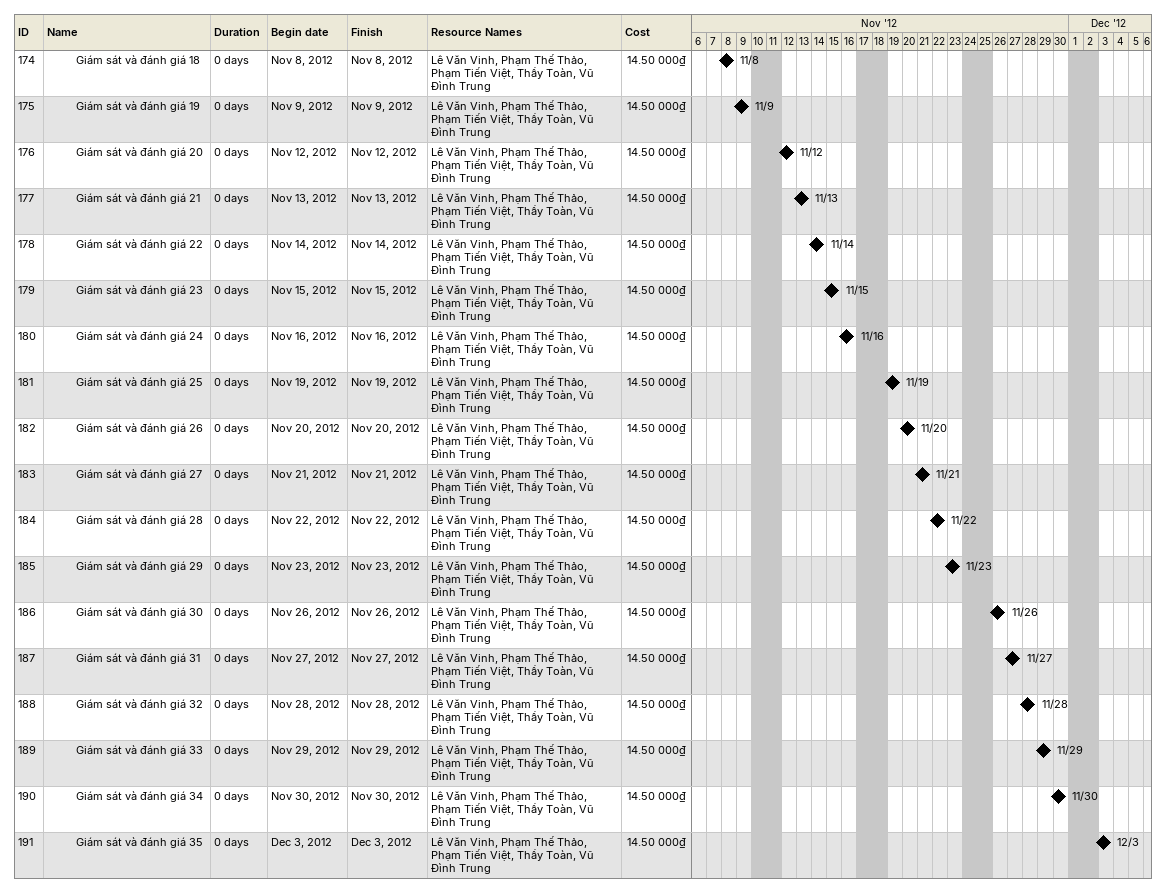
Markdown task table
| ID | Level | Task | Duration | Start | Finish | Resources | Cost (000₫) |
|---|---|---|---|---|---|---|---|
| 174 | 3 | Giám sát và đánh giá 18 | 0d | 2012-11-08 | 2012-11-08 | Lê Văn Vinh, Phạm Thế Thảo, Phạm Tiến Việt, Thầy Toàn, Vũ Đình Trung | 14.50 |
| 175 | 3 | Giám sát và đánh giá 19 | 0d | 2012-11-09 | 2012-11-09 | Lê Văn Vinh, Phạm Thế Thảo, Phạm Tiến Việt, Thầy Toàn, Vũ Đình Trung | 14.50 |
| 176 | 3 | Giám sát và đánh giá 20 | 0d | 2012-11-12 | 2012-11-12 | Lê Văn Vinh, Phạm Thế Thảo, Phạm Tiến Việt, Thầy Toàn, Vũ Đình Trung | 14.50 |
| 177 | 3 | Giám sát và đánh giá 21 | 0d | 2012-11-13 | 2012-11-13 | Lê Văn Vinh, Phạm Thế Thảo, Phạm Tiến Việt, Thầy Toàn, Vũ Đình Trung | 14.50 |
| 178 | 3 | Giám sát và đánh giá 22 | 0d | 2012-11-14 | 2012-11-14 | Lê Văn Vinh, Phạm Thế Thảo, Phạm Tiến Việt, Thầy Toàn, Vũ Đình Trung | 14.50 |
| 179 | 3 | Giám sát và đánh giá 23 | 0d | 2012-11-15 | 2012-11-15 | Lê Văn Vinh, Phạm Thế Thảo, Phạm Tiến Việt, Thầy Toàn, Vũ Đình Trung | 14.50 |
| 180 | 3 | Giám sát và đánh giá 24 | 0d | 2012-11-16 | 2012-11-16 | Lê Văn Vinh, Phạm Thế Thảo, Phạm Tiến Việt, Thầy Toàn, Vũ Đình Trung | 14.50 |
| 181 | 3 | Giám sát và đánh giá 25 | 0d | 2012-11-19 | 2012-11-19 | Lê Văn Vinh, Phạm Thế Thảo, Phạm Tiến Việt, Thầy Toàn, Vũ Đình Trung | 14.50 |
| 182 | 3 | Giám sát và đánh giá 26 | 0d | 2012-11-20 | 2012-11-20 | Lê Văn Vinh, Phạm Thế Thảo, Phạm Tiến Việt, Thầy Toàn, Vũ Đình Trung | 14.50 |
| 183 | 3 | Giám sát và đánh giá 27 | 0d | 2012-11-21 | 2012-11-21 | Lê Văn Vinh, Phạm Thế Thảo, Phạm Tiến Việt, Thầy Toàn, Vũ Đình Trung | 14.50 |
| 184 | 3 | Giám sát và đánh giá 28 | 0d | 2012-11-22 | 2012-11-22 | Lê Văn Vinh, Phạm Thế Thảo, Phạm Tiến Việt, Thầy Toàn, Vũ Đình Trung | 14.50 |
| 185 | 3 | Giám sát và đánh giá 29 | 0d | 2012-11-23 | 2012-11-23 | Lê Văn Vinh, Phạm Thế Thảo, Phạm Tiến Việt, Thầy Toàn, Vũ Đình Trung | 14.50 |
| 186 | 3 | Giám sát và đánh giá 30 | 0d | 2012-11-26 | 2012-11-26 | Lê Văn Vinh, Phạm Thế Thảo, Phạm Tiến Việt, Thầy Toàn, Vũ Đình Trung | 14.50 |
| 187 | 3 | Giám sát và đánh giá 31 | 0d | 2012-11-27 | 2012-11-27 | Lê Văn Vinh, Phạm Thế Thảo, Phạm Tiến Việt, Thầy Toàn, Vũ Đình Trung | 14.50 |
| 188 | 3 | Giám sát và đánh giá 32 | 0d | 2012-11-28 | 2012-11-28 | Lê Văn Vinh, Phạm Thế Thảo, Phạm Tiến Việt, Thầy Toàn, Vũ Đình Trung | 14.50 |
| 189 | 3 | Giám sát và đánh giá 33 | 0d | 2012-11-29 | 2012-11-29 | Lê Văn Vinh, Phạm Thế Thảo, Phạm Tiến Việt, Thầy Toàn, Vũ Đình Trung | 14.50 |
| 190 | 3 | Giám sát và đánh giá 34 | 0d | 2012-11-30 | 2012-11-30 | Lê Văn Vinh, Phạm Thế Thảo, Phạm Tiến Việt, Thầy Toàn, Vũ Đình Trung | 14.50 |
| 191 | 3 | Giám sát và đánh giá 35 | 0d | 2012-12-03 | 2012-12-03 | Lê Văn Vinh, Phạm Thế Thảo, Phạm Tiến Việt, Thầy Toàn, Vũ Đình Trung | 14.50 |
